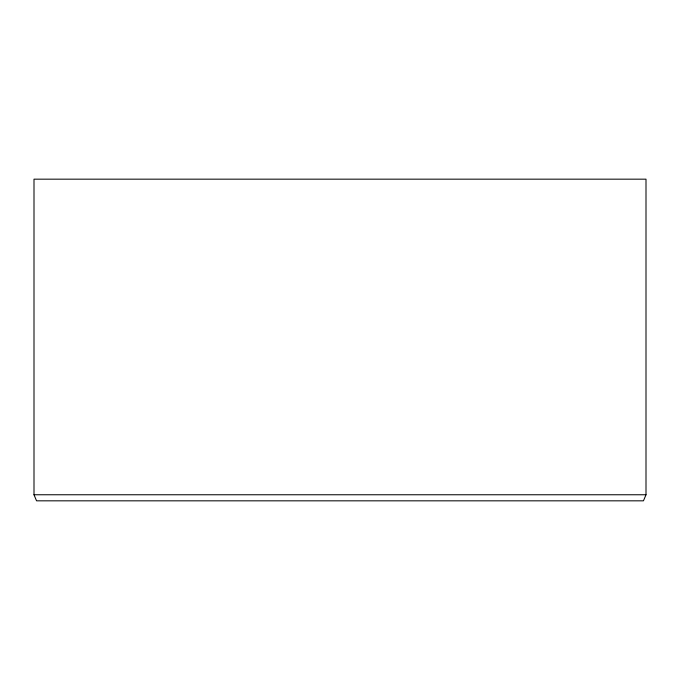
<?xml version="1.0" encoding="UTF-8"?>
<svg xmlns="http://www.w3.org/2000/svg" width="680" height="680" viewBox="0 0 680 680"><rect width="100%" height="100%" fill="white"/><g stroke="black" fill="none" stroke-linecap="round" stroke-linejoin="round"><path stroke-width="1.02" d="M646 494.76L643.45 500.829L36.55 500.829L34 494.76L34 179.171L646 179.171L646 494.76L34 494.76"/></g></svg>
